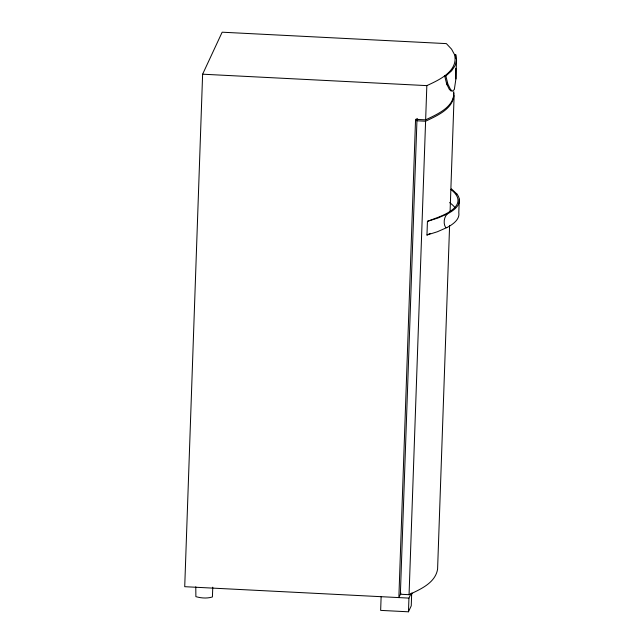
<?xml version="1.0" encoding="UTF-8"?>
<svg xmlns="http://www.w3.org/2000/svg" width="644" height="644" viewBox="0 0 644 644"><rect width="100%" height="100%" fill="white"/><g stroke="black" fill="none" stroke-linecap="round" stroke-linejoin="round"><path stroke-width="0.97" d="M455.743 58.604L455.751 54.74L454.559 54.676L451.549 49.137L446.373 43.615L222.156 32.2L202.619 74.197L184.723 586.692L408.94 598.107L410.928 593.824M195.776 586.789L195.881 596.65C201.194 598.163 207.094 598.622 212.423 596.964L212.77 587.183M381.127 596.69L380.652 610.383L408.465 611.8L411.25 605.811L411.693 593.092M417.022 118.383L400.367 594.243L409.061 594.686C420.355 589.26 435.255 583.07 437.59 569.183L449.601 225.392M408.465 611.8L408.94 598.107M409.061 594.686L425.595 121.217C437.043 115.662 454.97 108.329 453.722 92.986M400.938 593.124L398.861 597.592L415.557 119.333L425.644 119.848L426.835 85.62C438.999 80.009 458.544 71.226 454.559 54.651M459.277 199.133L458.802 212.834A216.931 42.134 2 0 1 447.258 227.396L437.373 231.751L426.964 235.028L427.439 221.335L436.592 217.897A215.531 41.868 2 0 0 450.921 189.537M447.137 84.895L447.202 82.971M450.092 211.321L454.125 95.715M456.556 60.174L455.171 65.559L451.597 70.84L445.857 75.968L447.902 84.098L450.438 89.275L452.378 91.215L454.334 89.524L455.904 78.906L456.556 60.174L455.751 54.74M417.674 119.116L416.901 120.774L425.595 121.217M411.274 594.935L412.12 593.116M447.234 213.929C443.925 217.213 443.096 223.701 445.712 227.565L446.759 227.622M425.644 119.848C437.091 114.294 455.01 106.96 453.77 91.617M426.964 235.028L430.385 233.394M427.439 221.335L437.848 218.058L447.741 213.703A216.931 42.134 2 0 0 456.894 194.013L451.42 188.877M456.25 193.941L456.854 193.973M445.857 75.968L444.666 75.912L446.711 84.034L449.246 89.21L451.194 91.158M202.619 74.197L426.835 85.62M455.904 78.906L455.743 68.248M449.601 202.594A215.531 41.868 2 0 1 455.034 207.698"/></g></svg>
